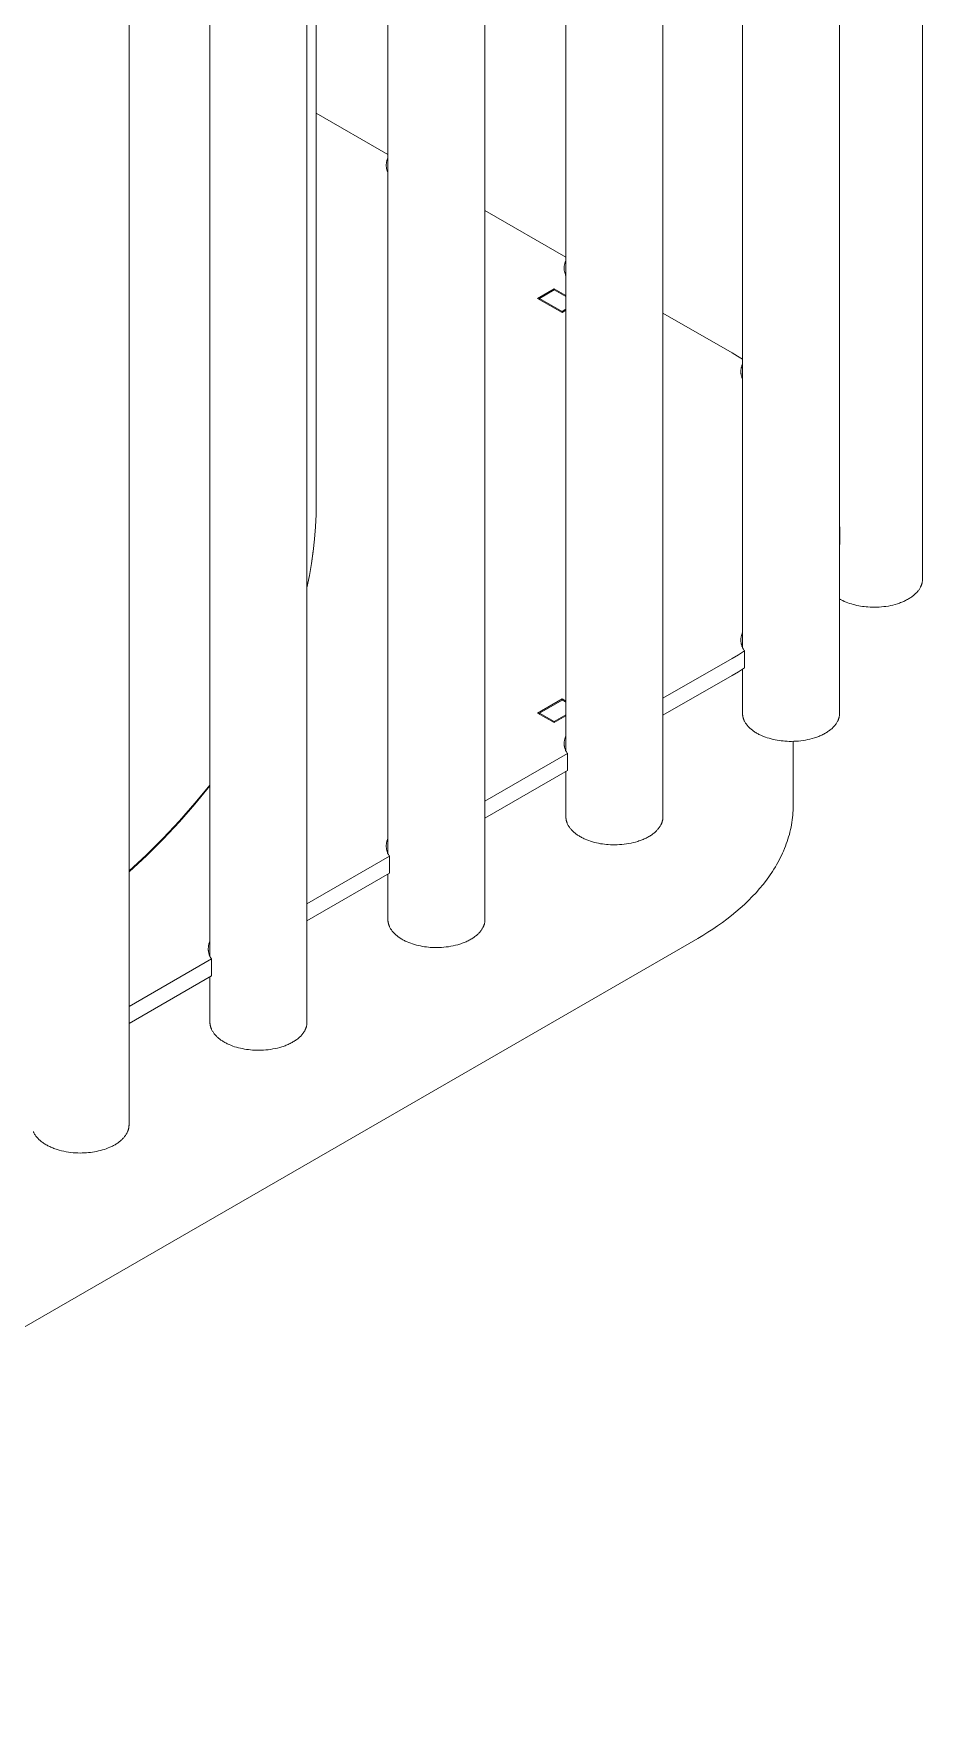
# Model space of a CAD drawing. Header units: millimetres. Extents: x 8434 to 10928, y 788 to 2545.
# Drawn here: x 10270.6 to 10378.3, y 1491.9 to 1694.9 of the extents above; entities that cross this region are included whole.
import ezdxf

# ---------------------------------------------------------------- set-up
doc = ezdxf.new("R2010")
doc.units = ezdxf.units.MM
doc.layers.add('ZANO_R', color=7, linetype='Continuous', lineweight=0)

msp = doc.modelspace()

# ---------------------------------------------------------------- linework, layer by layer
at = {"layer": 'ZANO_R'}
for p, q in [((10378.34, 2069.81), (10378.34, 1628.7)), ((10368.29, 2059.36), (10368.29, 1612.43)), ((10356.54, 1620.43), (10356.54, 2052.43)), ((10346.89, 2046.86), (10346.89, 1599.89)), ((10335.13, 1607.89), (10335.13, 2040.07)), ((10325.32, 2034.41), (10325.32, 1587.44)), ((10313.57, 1595.44), (10313.57, 2027.62)), ((10303.75, 2021.96), (10303.75, 1574.99)), ((10304.88, 2019.84), (10304.88, 1638.02)), ((10292, 1582.99), (10292, 2015.17)), ((10282.19, 2009.5), (10282.19, 1562.54)), ((10313.57, 1680.2), (10304.88, 1685.21)), ((10313.37, 1679.08), (10313.36, 1679.01)), ((10313.36, 1679.01), (10313.36, 1678.94)), ((10313.36, 1678.94), (10313.36, 1678.86)), ((10313.36, 1678.86), (10313.36, 1678.79)), ((10313.36, 1678.79), (10313.36, 1678.72)), ((10313.36, 1678.72), (10313.37, 1678.65)), ((10313.38, 1679.15), (10313.37, 1679.08)), ((10313.37, 1678.65), (10313.38, 1678.57)), ((10313.39, 1679.23), (10313.38, 1679.15)), ((10313.38, 1678.57), (10313.39, 1678.5)), ((10313.4, 1679.3), (10313.39, 1679.23)), ((10313.39, 1678.5), (10313.4, 1678.43)), ((10313.42, 1679.37), (10313.4, 1679.3)), ((10313.4, 1678.43), (10313.42, 1678.36)), ((10313.44, 1679.44), (10313.42, 1679.37)), ((10313.42, 1678.36), (10313.44, 1678.29)), ((10313.46, 1679.51), (10313.44, 1679.44)), ((10313.44, 1678.29), (10313.46, 1678.22)), ((10313.48, 1679.58), (10313.46, 1679.51)), ((10313.51, 1679.65), (10313.48, 1679.58)), ((10313.54, 1679.71), (10313.51, 1679.65)), ((10313.57, 1679.78), (10313.54, 1679.71)), ((10313.46, 1678.22), (10313.48, 1678.15)), ((10313.48, 1678.15), (10313.51, 1678.08)), ((10313.51, 1678.08), (10313.54, 1678.01)), ((10313.54, 1678.01), (10313.57, 1677.95)), ((10335.13, 1667.75), (10325.32, 1673.41)), ((10334.92, 1666.41), (10334.93, 1666.48)), ((10334.93, 1666.34), (10334.92, 1666.41)), ((10334.93, 1666.56), (10334.94, 1666.63)), ((10334.93, 1666.48), (10334.93, 1666.56)), ((10334.93, 1666.27), (10334.93, 1666.34)), ((10334.94, 1666.19), (10334.93, 1666.27)), ((10334.94, 1666.7), (10334.96, 1666.77)), ((10334.94, 1666.63), (10334.94, 1666.7)), ((10334.94, 1666.12), (10334.94, 1666.19)), ((10334.96, 1666.05), (10334.94, 1666.12)), ((10334.96, 1666.77), (10334.97, 1666.85)), ((10334.97, 1666.85), (10334.99, 1666.92)), ((10334.99, 1666.92), (10335, 1666.99)), ((10335, 1666.99), (10335.03, 1667.06)), ((10335.03, 1667.06), (10335.05, 1667.13)), ((10335.05, 1667.13), (10335.08, 1667.19)), ((10335.08, 1667.19), (10335.1, 1667.26)), ((10335.1, 1667.26), (10335.13, 1667.33)), ((10334.97, 1665.98), (10334.96, 1666.05)), ((10334.99, 1665.91), (10334.97, 1665.98)), ((10335, 1665.84), (10334.99, 1665.91)), ((10335.03, 1665.77), (10335, 1665.84)), ((10335.05, 1665.7), (10335.03, 1665.77)), ((10335.08, 1665.63), (10335.05, 1665.7)), ((10335.1, 1665.56), (10335.08, 1665.63)), ((10335.13, 1665.5), (10335.1, 1665.56)), ((10333.71, 1663.91), (10331.69, 1662.74)), ((10331.69, 1662.74), (10334.66, 1661.03)), ((10333.71, 1663.77), (10331.93, 1662.74)), ((10331.93, 1662.74), (10334.66, 1661.17)), ((10331.93, 1662.61), (10331.93, 1662.74)), ((10333.71, 1663.91), (10333.71, 1663.77)), ((10335.13, 1663.09), (10333.71, 1663.91)), ((10333.71, 1663.77), (10335.13, 1662.95)), ((10334.66, 1661.17), (10335.13, 1661.44)), ((10334.66, 1661.03), (10335.13, 1661.3)), ((10334.66, 1661.17), (10334.66, 1661.03)), ((10355.28, 1656.12), (10346.89, 1660.96)), ((10355.28, 1656.12), (10355.91, 1655.75)), ((10355.91, 1655.75), (10356.54, 1655.36)), ((10356.34, 1654.09), (10356.33, 1654.02)), ((10356.33, 1654.02), (10356.33, 1653.94)), ((10356.33, 1653.94), (10356.33, 1653.87)), ((10356.35, 1654.16), (10356.34, 1654.09)), ((10356.36, 1654.23), (10356.35, 1654.16)), ((10356.37, 1654.31), (10356.36, 1654.23)), ((10356.39, 1654.38), (10356.37, 1654.31)), ((10356.41, 1654.45), (10356.39, 1654.38)), ((10356.43, 1654.52), (10356.41, 1654.45)), ((10356.45, 1654.59), (10356.43, 1654.52)), ((10356.48, 1654.65), (10356.45, 1654.59)), ((10356.51, 1654.72), (10356.48, 1654.65)), ((10356.54, 1654.79), (10356.51, 1654.72)), ((10356.33, 1653.87), (10356.33, 1653.8)), ((10356.33, 1653.8), (10356.33, 1653.73)), ((10356.33, 1653.73), (10356.34, 1653.65)), ((10356.34, 1653.65), (10356.35, 1653.58)), ((10356.35, 1653.58), (10356.36, 1653.51)), ((10356.36, 1653.51), (10356.37, 1653.44)), ((10356.37, 1653.44), (10356.39, 1653.37)), ((10356.39, 1653.37), (10356.41, 1653.3)), ((10356.41, 1653.3), (10356.43, 1653.23)), ((10356.43, 1653.23), (10356.45, 1653.16)), ((10356.45, 1653.16), (10356.48, 1653.09)), ((10356.48, 1653.09), (10356.51, 1653.02)), ((10356.51, 1653.02), (10356.54, 1652.96)), ((10304.86, 1636.53), (10304.88, 1638.02)), ((10304.79, 1635.04), (10304.86, 1636.53)), ((10304.67, 1633.56), (10304.79, 1635.04)), ((10368.34, 1635.03), (10368.29, 1635.05)), ((10368.34, 1635.03), (10368.29, 1634.8)), ((10368.34, 1632.97), (10368.34, 1635.03)), ((10304.3, 1630.6), (10304.51, 1632.07)), ((10304.52, 1632.12), (10304.31, 1630.62)), ((10304.51, 1632.07), (10304.67, 1633.56)), ((10368.29, 1632.74), (10368.34, 1632.97)), ((10304.31, 1630.62), (10304.05, 1629.13)), ((10304.05, 1629.13), (10304.3, 1630.6)), ((10304.05, 1629.13), (10303.75, 1627.64)), ((10303.75, 1627.67), (10304.05, 1629.13)), ((10377.92, 1627.43), (10377.97, 1627.51)), ((10377.97, 1627.51), (10378.02, 1627.59)), ((10378.02, 1627.59), (10378.07, 1627.66)), ((10378.07, 1627.66), (10378.11, 1627.74)), ((10378.11, 1627.74), (10378.12, 1627.78)), ((10378.12, 1627.78), (10378.14, 1627.82)), ((10378.14, 1627.82), (10378.16, 1627.85)), ((10378.16, 1627.85), (10378.18, 1627.89)), ((10378.18, 1627.89), (10378.19, 1627.93)), ((10378.19, 1627.93), (10378.21, 1627.97)), ((10378.21, 1627.97), (10378.22, 1628.01)), ((10378.22, 1628.01), (10378.23, 1628.04)), ((10378.23, 1628.04), (10378.25, 1628.08)), ((10378.25, 1628.08), (10378.26, 1628.12)), ((10378.26, 1628.12), (10378.27, 1628.16)), ((10378.27, 1628.16), (10378.28, 1628.19)), ((10378.28, 1628.19), (10378.29, 1628.23)), ((10378.29, 1628.23), (10378.3, 1628.27)), ((10378.3, 1628.27), (10378.31, 1628.33)), ((10378.31, 1628.33), (10378.32, 1628.39)), ((10378.32, 1628.39), (10378.33, 1628.45)), ((10378.33, 1628.45), (10378.34, 1628.51)), ((10378.34, 1628.63), (10378.34, 1628.7)), ((10378.34, 1628.57), (10378.34, 1628.63)), ((10378.34, 1628.51), (10378.34, 1628.57)), ((10368.29, 1626.31), (10368.39, 1626.25)), ((10368.39, 1626.25), (10368.48, 1626.2)), ((10368.48, 1626.2), (10368.58, 1626.15)), ((10368.58, 1626.15), (10368.67, 1626.1)), ((10368.67, 1626.1), (10368.87, 1626.01)), ((10368.87, 1626.01), (10369.08, 1625.92)), ((10369.08, 1625.92), (10369.29, 1625.84)), ((10369.29, 1625.84), (10369.5, 1625.77)), ((10369.5, 1625.77), (10369.72, 1625.7)), ((10369.72, 1625.7), (10369.94, 1625.63)), ((10369.94, 1625.63), (10370.16, 1625.58)), ((10370.16, 1625.58), (10370.38, 1625.52)), ((10370.38, 1625.52), (10370.61, 1625.48)), ((10370.61, 1625.48), (10370.83, 1625.44)), ((10374.21, 1625.45), (10374.49, 1625.51)), ((10374.49, 1625.51), (10374.76, 1625.57)), ((10374.76, 1625.57), (10375.04, 1625.64)), ((10375.04, 1625.64), (10375.31, 1625.72)), ((10375.31, 1625.72), (10375.44, 1625.77)), ((10375.44, 1625.77), (10375.57, 1625.81)), ((10375.57, 1625.81), (10375.69, 1625.86)), ((10375.69, 1625.86), (10375.82, 1625.91)), ((10375.82, 1625.91), (10375.94, 1625.96)), ((10375.94, 1625.96), (10376.07, 1626.01)), ((10376.07, 1626.01), (10376.19, 1626.07)), ((10376.19, 1626.07), (10376.3, 1626.12)), ((10376.3, 1626.12), (10376.42, 1626.18)), ((10376.42, 1626.18), (10376.53, 1626.24)), ((10376.53, 1626.24), (10376.63, 1626.3)), ((10376.63, 1626.3), (10376.74, 1626.37)), ((10376.74, 1626.37), (10376.84, 1626.43)), ((10376.84, 1626.43), (10376.94, 1626.5)), ((10376.94, 1626.5), (10377.04, 1626.56)), ((10377.04, 1626.56), (10377.13, 1626.63)), ((10377.13, 1626.63), (10377.22, 1626.7)), ((10377.22, 1626.7), (10377.31, 1626.77)), ((10377.31, 1626.77), (10377.39, 1626.84)), ((10377.39, 1626.84), (10377.47, 1626.91)), ((10377.47, 1626.91), (10377.54, 1626.99)), ((10377.54, 1626.99), (10377.62, 1627.06)), ((10377.62, 1627.06), (10377.68, 1627.13)), ((10377.68, 1627.13), (10377.75, 1627.21)), ((10377.75, 1627.21), (10377.81, 1627.28)), ((10377.81, 1627.28), (10377.87, 1627.36)), ((10377.87, 1627.36), (10377.92, 1627.43)), ((10370.83, 1625.44), (10371.06, 1625.4)), ((10371.06, 1625.4), (10371.28, 1625.37)), ((10371.28, 1625.37), (10371.51, 1625.35)), ((10371.51, 1625.35), (10371.73, 1625.33)), ((10371.73, 1625.33), (10371.99, 1625.31)), ((10371.99, 1625.31), (10372.25, 1625.3)), ((10372.25, 1625.3), (10372.52, 1625.3)), ((10372.52, 1625.3), (10372.8, 1625.31)), ((10372.8, 1625.31), (10373.08, 1625.32)), ((10373.08, 1625.32), (10373.36, 1625.34)), ((10373.36, 1625.34), (10373.64, 1625.37)), ((10373.64, 1625.37), (10373.92, 1625.41)), ((10373.92, 1625.41), (10374.21, 1625.45)), ((10356.34, 1621.47), (10356.33, 1621.4)), ((10356.35, 1621.62), (10356.34, 1621.55)), ((10356.34, 1621.55), (10356.34, 1621.47)), ((10356.36, 1621.69), (10356.35, 1621.62)), ((10356.37, 1621.77), (10356.36, 1621.69)), ((10356.39, 1621.84), (10356.37, 1621.77)), ((10356.41, 1621.91), (10356.39, 1621.84)), ((10356.43, 1621.98), (10356.41, 1621.91)), ((10356.45, 1622.05), (10356.43, 1621.98)), ((10356.48, 1622.12), (10356.45, 1622.05)), ((10356.51, 1622.19), (10356.48, 1622.12)), ((10356.54, 1622.26), (10356.51, 1622.19)), ((10356.04, 1619.55), (10355.28, 1619.1)), ((10356.78, 1620.01), (10356.04, 1619.55)), ((10356.33, 1621.4), (10356.33, 1621.32)), ((10356.33, 1621.32), (10356.33, 1621.25)), ((10356.33, 1621.25), (10356.34, 1621.18)), ((10356.34, 1621.18), (10356.34, 1621.1)), ((10356.34, 1621.1), (10356.35, 1621.03)), ((10356.35, 1621.03), (10356.37, 1620.95)), ((10356.37, 1620.95), (10356.38, 1620.88)), ((10356.38, 1620.88), (10356.4, 1620.81)), ((10356.4, 1620.81), (10356.42, 1620.74)), ((10356.42, 1620.74), (10356.44, 1620.67)), ((10356.44, 1620.67), (10356.46, 1620.6)), ((10356.46, 1620.6), (10356.49, 1620.53)), ((10356.49, 1620.53), (10356.52, 1620.46)), ((10356.52, 1620.46), (10356.55, 1620.39)), ((10356.55, 1620.39), (10356.58, 1620.32)), ((10356.58, 1620.32), (10356.62, 1620.26)), ((10356.62, 1620.26), (10356.66, 1620.2)), ((10356.66, 1620.2), (10356.7, 1620.13)), ((10356.7, 1620.13), (10356.74, 1620.07)), ((10356.74, 1620.07), (10356.78, 1620.01)), ((10356.78, 1617.96), (10356.78, 1620.01)), ((10355.28, 1619.1), (10346.89, 1614.26)), ((10355.28, 1617.04), (10356.04, 1617.49)), ((10356.04, 1617.49), (10356.78, 1617.96)), ((10356.54, 1612.43), (10356.54, 1617.8)), ((10355.28, 1617.04), (10346.89, 1612.2)), ((10334.66, 1614.19), (10331.69, 1612.47)), ((10331.93, 1612.47), (10334.66, 1614.05)), ((10334.66, 1614.19), (10334.66, 1614.05)), ((10335.13, 1613.91), (10334.66, 1614.19)), ((10335.13, 1613.78), (10334.66, 1614.05)), ((10331.69, 1612.47), (10333.71, 1611.31)), ((10333.71, 1611.45), (10331.93, 1612.47)), ((10331.93, 1612.34), (10331.93, 1612.47)), ((10333.71, 1611.45), (10335.13, 1612.27)), ((10333.71, 1611.31), (10335.13, 1612.13)), ((10333.71, 1611.31), (10333.71, 1611.45)), ((10356.54, 1612.43), (10356.54, 1612.4)), ((10356.54, 1612.4), (10356.54, 1612.36)), ((10356.54, 1612.36), (10356.54, 1612.32)), ((10356.54, 1612.32), (10356.54, 1612.29)), ((10356.54, 1612.29), (10356.55, 1612.25)), ((10356.55, 1612.25), (10356.55, 1612.22)), ((10356.55, 1612.22), (10356.56, 1612.18)), ((10356.56, 1612.18), (10356.56, 1612.14)), ((10356.56, 1612.14), (10356.57, 1612.11)), ((10356.57, 1612.11), (10356.57, 1612.07)), ((10356.57, 1612.07), (10356.58, 1612.03)), ((10356.58, 1612.03), (10356.59, 1611.99)), ((10356.59, 1611.99), (10356.6, 1611.96)), ((10356.6, 1611.96), (10356.61, 1611.92)), ((10356.61, 1611.92), (10356.62, 1611.88)), ((10356.62, 1611.88), (10356.63, 1611.85)), ((10356.63, 1611.85), (10356.64, 1611.81)), ((10356.64, 1611.81), (10356.65, 1611.77)), ((10356.65, 1611.77), (10356.67, 1611.73)), ((10356.67, 1611.73), (10356.68, 1611.7)), ((10356.68, 1611.7), (10356.69, 1611.66)), ((10356.69, 1611.66), (10356.71, 1611.62)), ((10356.71, 1611.62), (10356.74, 1611.55)), ((10356.74, 1611.55), (10356.78, 1611.47)), ((10356.78, 1611.47), (10356.82, 1611.4)), ((10356.82, 1611.4), (10356.86, 1611.33)), ((10356.86, 1611.33), (10356.91, 1611.25)), ((10367.92, 1611.25), (10367.97, 1611.32)), ((10367.97, 1611.32), (10368.02, 1611.4)), ((10368.02, 1611.4), (10368.06, 1611.48)), ((10368.06, 1611.48), (10368.08, 1611.51)), ((10368.08, 1611.51), (10368.09, 1611.55)), ((10368.09, 1611.55), (10368.11, 1611.59)), ((10368.11, 1611.59), (10368.13, 1611.63)), ((10368.13, 1611.63), (10368.14, 1611.67)), ((10368.14, 1611.67), (10368.16, 1611.7)), ((10368.16, 1611.7), (10368.17, 1611.74)), ((10368.17, 1611.74), (10368.18, 1611.78)), ((10368.18, 1611.78), (10368.2, 1611.82)), ((10368.2, 1611.82), (10368.21, 1611.86)), ((10368.21, 1611.86), (10368.22, 1611.89)), ((10368.22, 1611.89), (10368.23, 1611.93)), ((10368.23, 1611.93), (10368.24, 1611.97)), ((10368.24, 1611.97), (10368.25, 1612.01)), ((10368.25, 1612.01), (10368.26, 1612.07)), ((10368.26, 1612.07), (10368.27, 1612.13)), ((10368.27, 1612.13), (10368.28, 1612.19)), ((10368.28, 1612.19), (10368.29, 1612.25)), ((10368.29, 1612.37), (10368.29, 1612.43)), ((10368.29, 1612.31), (10368.29, 1612.37)), ((10368.29, 1612.25), (10368.29, 1612.31)), ((10334.99, 1609.31), (10334.97, 1609.24)), ((10335.01, 1609.38), (10334.99, 1609.31)), ((10335.03, 1609.45), (10335.01, 1609.38)), ((10335.05, 1609.52), (10335.03, 1609.45)), ((10335.08, 1609.59), (10335.05, 1609.52)), ((10335.1, 1609.65), (10335.08, 1609.59)), ((10335.13, 1609.72), (10335.1, 1609.65)), ((10356.91, 1611.25), (10356.96, 1611.18)), ((10356.96, 1611.18), (10357.01, 1611.11)), ((10357.01, 1611.11), (10357.06, 1611.03)), ((10357.06, 1611.03), (10357.12, 1610.96)), ((10357.12, 1610.96), (10357.18, 1610.89)), ((10357.18, 1610.89), (10357.25, 1610.82)), ((10357.25, 1610.82), (10357.31, 1610.75)), ((10357.31, 1610.75), (10357.38, 1610.68)), ((10357.38, 1610.68), (10357.46, 1610.61)), ((10357.46, 1610.61), (10357.53, 1610.55)), ((10357.53, 1610.55), (10357.61, 1610.48)), ((10357.61, 1610.48), (10357.69, 1610.42)), ((10357.69, 1610.42), (10357.77, 1610.35)), ((10357.77, 1610.35), (10357.86, 1610.29)), ((10357.86, 1610.29), (10357.95, 1610.23)), ((10357.95, 1610.23), (10358.04, 1610.17)), ((10358.04, 1610.17), (10358.14, 1610.11)), ((10358.14, 1610.11), (10358.23, 1610.05)), ((10358.23, 1610.05), (10358.33, 1609.99)), ((10358.33, 1609.99), (10358.43, 1609.94)), ((10358.43, 1609.94), (10358.53, 1609.89)), ((10358.53, 1609.89), (10358.64, 1609.83)), ((10358.64, 1609.83), (10358.74, 1609.78)), ((10358.74, 1609.78), (10358.85, 1609.74)), ((10358.85, 1609.74), (10359.07, 1609.64)), ((10359.07, 1609.64), (10359.3, 1609.56)), ((10359.3, 1609.56), (10359.53, 1609.48)), ((10359.53, 1609.48), (10359.76, 1609.41)), ((10359.76, 1609.41), (10360, 1609.34)), ((10360, 1609.34), (10360.24, 1609.28)), ((10360.24, 1609.28), (10360.48, 1609.23)), ((10364.16, 1609.19), (10364.44, 1609.25)), ((10364.44, 1609.25), (10364.71, 1609.31)), ((10364.71, 1609.31), (10364.99, 1609.38)), ((10364.99, 1609.38), (10365.26, 1609.46)), ((10365.26, 1609.46), (10365.39, 1609.5)), ((10365.39, 1609.5), (10365.52, 1609.55)), ((10365.52, 1609.55), (10365.65, 1609.6)), ((10365.65, 1609.6), (10365.77, 1609.65)), ((10365.77, 1609.65), (10365.89, 1609.7)), ((10365.89, 1609.7), (10366.02, 1609.75)), ((10366.02, 1609.75), (10366.14, 1609.81)), ((10366.14, 1609.81), (10366.25, 1609.86)), ((10366.25, 1609.86), (10366.37, 1609.92)), ((10366.37, 1609.92), (10366.48, 1609.98)), ((10366.48, 1609.98), (10366.59, 1610.04)), ((10366.59, 1610.04), (10366.69, 1610.1)), ((10366.69, 1610.1), (10366.79, 1610.17)), ((10366.79, 1610.17), (10366.89, 1610.23)), ((10366.89, 1610.23), (10366.99, 1610.3)), ((10366.99, 1610.3), (10367.08, 1610.37)), ((10367.08, 1610.37), (10367.17, 1610.44)), ((10367.17, 1610.44), (10367.26, 1610.51)), ((10367.26, 1610.51), (10367.34, 1610.58)), ((10367.34, 1610.58), (10367.42, 1610.65)), ((10367.42, 1610.65), (10367.49, 1610.72)), ((10367.49, 1610.72), (10367.57, 1610.8)), ((10367.57, 1610.8), (10367.63, 1610.87)), ((10367.63, 1610.87), (10367.7, 1610.95)), ((10367.7, 1610.95), (10367.76, 1611.02)), ((10367.76, 1611.02), (10367.82, 1611.1)), ((10367.82, 1611.1), (10367.87, 1611.17)), ((10367.87, 1611.17), (10367.92, 1611.25)), ((10325.32, 1601.8), (10335.31, 1607.57)), ((10334.94, 1609.02), (10334.93, 1608.95)), ((10334.93, 1608.95), (10334.93, 1608.88)), ((10334.93, 1608.88), (10334.93, 1608.8)), ((10334.93, 1608.8), (10334.93, 1608.73)), ((10334.93, 1608.73), (10334.93, 1608.66)), ((10334.93, 1608.66), (10334.94, 1608.59)), ((10334.95, 1609.1), (10334.94, 1609.02)), ((10334.94, 1608.59), (10334.94, 1608.51)), ((10334.94, 1608.51), (10334.96, 1608.44)), ((10334.96, 1609.17), (10334.95, 1609.1)), ((10334.97, 1609.24), (10334.96, 1609.17)), ((10334.96, 1608.44), (10334.97, 1608.37)), ((10334.97, 1608.37), (10334.98, 1608.3)), ((10334.98, 1608.3), (10335, 1608.23)), ((10335, 1608.23), (10335.02, 1608.16)), ((10335.02, 1608.16), (10335.05, 1608.09)), ((10335.05, 1608.09), (10335.07, 1608.02)), ((10335.07, 1608.02), (10335.1, 1607.95)), ((10335.1, 1607.95), (10335.13, 1607.89)), ((10335.13, 1607.89), (10335.16, 1607.82)), ((10335.16, 1607.82), (10335.2, 1607.76)), ((10335.2, 1607.76), (10335.23, 1607.69)), ((10335.23, 1607.69), (10335.27, 1607.63)), ((10335.27, 1607.63), (10335.31, 1607.57)), ((10335.31, 1607.57), (10335.31, 1605.52)), ((10360.48, 1609.23), (10360.72, 1609.18)), ((10360.72, 1609.18), (10360.96, 1609.15)), ((10360.96, 1609.15), (10361.2, 1609.11)), ((10361.2, 1609.11), (10361.44, 1609.09)), ((10361.44, 1609.09), (10361.68, 1609.07)), ((10361.68, 1609.07), (10361.94, 1609.05)), ((10361.94, 1609.05), (10362.2, 1609.04)), ((10362.2, 1609.04), (10362.47, 1609.04)), ((10362.47, 1609.04), (10362.75, 1609.05)), ((10362.68, 1601.27), (10362.68, 1609.04)), ((10362.75, 1609.05), (10363.03, 1609.06)), ((10363.03, 1609.06), (10363.31, 1609.08)), ((10363.31, 1609.08), (10363.59, 1609.11)), ((10363.59, 1609.11), (10363.87, 1609.15)), ((10363.87, 1609.15), (10364.16, 1609.19)), ((10335.31, 1605.52), (10325.32, 1599.75)), ((10335.13, 1599.89), (10335.13, 1605.41)), ((10290.18, 1601.54), (10292, 1603.75)), ((10292, 1603.65), (10290.18, 1601.43)), ((10288.29, 1599.4), (10290.18, 1601.54)), ((10290.18, 1601.43), (10288.29, 1599.28)), ((10362.68, 1601.27), (10362.68, 1600.98)), ((10286.32, 1597.32), (10288.29, 1599.4)), ((10288.29, 1599.28), (10286.32, 1597.19)), ((10335.13, 1599.89), (10335.13, 1599.86)), ((10335.13, 1599.86), (10335.14, 1599.82)), ((10335.14, 1599.82), (10335.14, 1599.79)), ((10335.14, 1599.79), (10335.14, 1599.75)), ((10335.14, 1599.75), (10335.14, 1599.71)), ((10335.14, 1599.71), (10335.15, 1599.68)), ((10335.15, 1599.68), (10335.15, 1599.64)), ((10335.15, 1599.64), (10335.16, 1599.6)), ((10335.16, 1599.6), (10335.16, 1599.57)), ((10335.16, 1599.57), (10335.17, 1599.53)), ((10335.17, 1599.53), (10335.18, 1599.49)), ((10335.18, 1599.49), (10335.18, 1599.45)), ((10335.18, 1599.45), (10335.19, 1599.42)), ((10335.19, 1599.42), (10335.2, 1599.38)), ((10335.2, 1599.38), (10335.21, 1599.34)), ((10335.21, 1599.34), (10335.22, 1599.31)), ((10335.22, 1599.31), (10335.23, 1599.27)), ((10335.23, 1599.27), (10335.25, 1599.23)), ((10335.25, 1599.23), (10335.26, 1599.19)), ((10335.26, 1599.19), (10335.27, 1599.16)), ((10335.27, 1599.16), (10335.29, 1599.12)), ((10335.29, 1599.12), (10335.3, 1599.08)), ((10346.72, 1599.09), (10346.74, 1599.13)), ((10346.74, 1599.13), (10346.75, 1599.17)), ((10346.75, 1599.17), (10346.77, 1599.2)), ((10346.77, 1599.2), (10346.78, 1599.24)), ((10346.78, 1599.24), (10346.79, 1599.28)), ((10346.79, 1599.28), (10346.8, 1599.32)), ((10346.8, 1599.32), (10346.81, 1599.35)), ((10346.81, 1599.35), (10346.82, 1599.39)), ((10346.82, 1599.39), (10346.83, 1599.43)), ((10346.83, 1599.43), (10346.84, 1599.47)), ((10346.84, 1599.47), (10346.86, 1599.53)), ((10346.86, 1599.53), (10346.87, 1599.59)), ((10346.87, 1599.65), (10346.88, 1599.71)), ((10346.87, 1599.59), (10346.87, 1599.65)), ((10346.88, 1599.71), (10346.89, 1599.77)), ((10346.89, 1599.83), (10346.89, 1599.89)), ((10346.89, 1599.77), (10346.89, 1599.83)), ((10362.52, 1599.21), (10362.47, 1598.92)), ((10362.56, 1599.51), (10362.52, 1599.21)), ((10362.6, 1599.8), (10362.56, 1599.51)), ((10362.63, 1600.09), (10362.6, 1599.8)), ((10362.65, 1600.39), (10362.63, 1600.09)), ((10362.67, 1600.68), (10362.65, 1600.39)), ((10362.68, 1600.98), (10362.67, 1600.68)), ((10284.29, 1595.3), (10286.32, 1597.32)), ((10286.32, 1597.19), (10284.29, 1595.17)), ((10313.48, 1597.07), (10313.46, 1597)), ((10313.51, 1597.14), (10313.48, 1597.07)), ((10313.54, 1597.2), (10313.51, 1597.14)), ((10313.57, 1597.27), (10313.54, 1597.2)), ((10335.3, 1599.08), (10335.34, 1599.01)), ((10335.34, 1599.01), (10335.37, 1598.93)), ((10335.37, 1598.93), (10335.41, 1598.86)), ((10335.41, 1598.86), (10335.46, 1598.79)), ((10335.46, 1598.79), (10335.5, 1598.71)), ((10335.5, 1598.71), (10335.55, 1598.64)), ((10335.55, 1598.64), (10335.6, 1598.57)), ((10335.6, 1598.57), (10335.66, 1598.49)), ((10335.66, 1598.49), (10335.72, 1598.42)), ((10335.72, 1598.42), (10335.78, 1598.35)), ((10335.78, 1598.35), (10335.84, 1598.28)), ((10335.84, 1598.28), (10335.91, 1598.21)), ((10335.91, 1598.21), (10335.98, 1598.14)), ((10335.98, 1598.14), (10336.05, 1598.07)), ((10336.05, 1598.07), (10336.13, 1598.01)), ((10336.13, 1598.01), (10336.2, 1597.94)), ((10336.2, 1597.94), (10336.29, 1597.88)), ((10336.29, 1597.88), (10336.37, 1597.81)), ((10336.37, 1597.81), (10336.46, 1597.75)), ((10336.46, 1597.75), (10336.55, 1597.69)), ((10336.55, 1597.69), (10336.64, 1597.63)), ((10336.64, 1597.63), (10336.73, 1597.57)), ((10336.73, 1597.57), (10336.83, 1597.51)), ((10336.83, 1597.51), (10336.93, 1597.45)), ((10336.93, 1597.45), (10337.03, 1597.4)), ((10337.03, 1597.4), (10337.13, 1597.35)), ((10337.13, 1597.35), (10337.23, 1597.29)), ((10337.23, 1597.29), (10337.34, 1597.24)), ((10337.34, 1597.24), (10337.45, 1597.2)), ((10337.45, 1597.2), (10337.67, 1597.1)), ((10337.67, 1597.1), (10337.89, 1597.02)), ((10344.24, 1597.06), (10344.37, 1597.11)), ((10344.37, 1597.11), (10344.49, 1597.16)), ((10344.49, 1597.16), (10344.61, 1597.21)), ((10344.61, 1597.21), (10344.73, 1597.27)), ((10344.73, 1597.27), (10344.85, 1597.32)), ((10344.85, 1597.32), (10344.96, 1597.38)), ((10344.96, 1597.38), (10345.07, 1597.44)), ((10345.07, 1597.44), (10345.18, 1597.5)), ((10345.18, 1597.5), (10345.29, 1597.56)), ((10345.29, 1597.56), (10345.39, 1597.63)), ((10345.39, 1597.63), (10345.49, 1597.69)), ((10345.49, 1597.69), (10345.58, 1597.76)), ((10345.58, 1597.76), (10345.68, 1597.83)), ((10345.68, 1597.83), (10345.77, 1597.9)), ((10345.77, 1597.9), (10345.85, 1597.97)), ((10345.85, 1597.97), (10345.93, 1598.04)), ((10345.93, 1598.04), (10346.01, 1598.11)), ((10346.01, 1598.11), (10346.09, 1598.18)), ((10346.09, 1598.18), (10346.16, 1598.26)), ((10346.16, 1598.26), (10346.23, 1598.33)), ((10346.23, 1598.33), (10346.29, 1598.41)), ((10346.29, 1598.41), (10346.36, 1598.48)), ((10346.36, 1598.48), (10346.41, 1598.56)), ((10346.41, 1598.56), (10346.47, 1598.63)), ((10346.47, 1598.63), (10346.52, 1598.71)), ((10346.52, 1598.71), (10346.57, 1598.78)), ((10346.57, 1598.78), (10346.61, 1598.86)), ((10346.61, 1598.86), (10346.65, 1598.94)), ((10346.65, 1598.94), (10346.67, 1598.97)), ((10346.67, 1598.97), (10346.69, 1599.01)), ((10346.69, 1599.01), (10346.71, 1599.05)), ((10346.71, 1599.05), (10346.72, 1599.09)), ((10362.04, 1597.18), (10361.94, 1596.89)), ((10362.12, 1597.47), (10362.04, 1597.18)), ((10362.21, 1597.75), (10362.12, 1597.47)), ((10362.28, 1598.04), (10362.21, 1597.75)), ((10362.35, 1598.34), (10362.28, 1598.04)), ((10362.41, 1598.63), (10362.35, 1598.34)), ((10362.47, 1598.92), (10362.41, 1598.63)), ((10282.19, 1593.36), (10284.29, 1595.3)), ((10284.29, 1595.17), (10282.19, 1593.23)), ((10303.75, 1589.35), (10313.74, 1595.12)), ((10313.37, 1596.57), (10313.36, 1596.5)), ((10313.36, 1596.5), (10313.36, 1596.43)), ((10313.36, 1596.43), (10313.36, 1596.35)), ((10313.36, 1596.35), (10313.36, 1596.28)), ((10313.36, 1596.28), (10313.36, 1596.21)), ((10313.36, 1596.21), (10313.37, 1596.13)), ((10313.38, 1596.64), (10313.37, 1596.57)), ((10313.37, 1596.13), (10313.38, 1596.06)), ((10313.39, 1596.72), (10313.38, 1596.64)), ((10313.38, 1596.06), (10313.39, 1595.99)), ((10313.4, 1596.79), (10313.39, 1596.72)), ((10313.39, 1595.99), (10313.4, 1595.92)), ((10313.42, 1596.86), (10313.4, 1596.79)), ((10313.4, 1595.92), (10313.42, 1595.85)), ((10313.44, 1596.93), (10313.42, 1596.86)), ((10313.42, 1595.85), (10313.44, 1595.78)), ((10313.46, 1597), (10313.44, 1596.93)), ((10313.44, 1595.78), (10313.46, 1595.71)), ((10313.46, 1595.71), (10313.48, 1595.64)), ((10313.48, 1595.64), (10313.5, 1595.57)), ((10313.5, 1595.57), (10313.53, 1595.5)), ((10313.53, 1595.5), (10313.56, 1595.43)), ((10313.56, 1595.43), (10313.59, 1595.37)), ((10313.59, 1595.37), (10313.63, 1595.31)), ((10313.63, 1595.31), (10313.66, 1595.24)), ((10313.66, 1595.24), (10313.7, 1595.18)), ((10313.7, 1595.18), (10313.74, 1595.12)), ((10313.74, 1595.12), (10313.74, 1593.06)), ((10337.89, 1597.02), (10338.12, 1596.94)), ((10338.12, 1596.94), (10338.36, 1596.87)), ((10338.36, 1596.87), (10338.59, 1596.8)), ((10338.59, 1596.8), (10338.83, 1596.74)), ((10338.83, 1596.74), (10339.07, 1596.69)), ((10339.07, 1596.69), (10339.31, 1596.64)), ((10339.31, 1596.64), (10339.56, 1596.61)), ((10339.56, 1596.61), (10339.8, 1596.57)), ((10339.8, 1596.57), (10340.03, 1596.55)), ((10340.03, 1596.55), (10340.27, 1596.53)), ((10340.27, 1596.53), (10340.53, 1596.51)), ((10340.53, 1596.51), (10340.8, 1596.5)), ((10340.8, 1596.5), (10341.07, 1596.5)), ((10341.07, 1596.5), (10341.34, 1596.51)), ((10341.34, 1596.51), (10341.62, 1596.52)), ((10341.62, 1596.52), (10341.9, 1596.54)), ((10341.9, 1596.54), (10342.19, 1596.57)), ((10342.19, 1596.57), (10342.47, 1596.61)), ((10342.47, 1596.61), (10342.75, 1596.65)), ((10342.75, 1596.65), (10343.03, 1596.71)), ((10343.03, 1596.71), (10343.31, 1596.77)), ((10343.31, 1596.77), (10343.58, 1596.84)), ((10343.58, 1596.84), (10343.85, 1596.92)), ((10343.85, 1596.92), (10343.98, 1596.97)), ((10343.98, 1596.97), (10344.11, 1597.01)), ((10344.11, 1597.01), (10344.24, 1597.06)), ((10361.25, 1595.19), (10361.11, 1594.91)), ((10361.38, 1595.47), (10361.25, 1595.19)), ((10361.5, 1595.75), (10361.38, 1595.47)), ((10361.62, 1596.04), (10361.5, 1595.75)), ((10361.73, 1596.32), (10361.62, 1596.04)), ((10361.84, 1596.6), (10361.73, 1596.32)), ((10361.94, 1596.89), (10361.84, 1596.6)), ((10313.74, 1593.06), (10303.75, 1587.3)), ((10360.17, 1593.28), (10359.81, 1592.75)), ((10360.34, 1593.55), (10360.17, 1593.28)), ((10360.51, 1593.82), (10360.34, 1593.55)), ((10360.66, 1594.09), (10360.51, 1593.82)), ((10360.82, 1594.36), (10360.66, 1594.09)), ((10360.97, 1594.64), (10360.82, 1594.36)), ((10361.11, 1594.91), (10360.97, 1594.64)), ((10313.57, 1587.44), (10313.57, 1592.96)), ((10358.61, 1591.2), (10358.18, 1590.7)), ((10359.03, 1591.71), (10358.61, 1591.2)), ((10359.43, 1592.22), (10359.03, 1591.71)), ((10359.81, 1592.75), (10359.43, 1592.22)), ((10356.76, 1589.27), (10356.25, 1588.81)), ((10357.25, 1589.74), (10356.76, 1589.27)), ((10357.72, 1590.22), (10357.25, 1589.74)), ((10358.18, 1590.7), (10357.72, 1590.22)), ((10313.57, 1587.44), (10313.57, 1587.41)), ((10313.57, 1587.41), (10313.57, 1587.37)), ((10313.57, 1587.37), (10313.57, 1587.33)), ((10313.57, 1587.33), (10313.57, 1587.3)), ((10313.57, 1587.3), (10313.57, 1587.26)), ((10313.57, 1587.26), (10313.58, 1587.22)), ((10313.58, 1587.22), (10313.58, 1587.19)), ((10313.58, 1587.19), (10313.59, 1587.15)), ((10313.59, 1587.15), (10313.59, 1587.11)), ((10313.59, 1587.11), (10313.6, 1587.08)), ((10313.6, 1587.08), (10313.61, 1587.04)), ((10313.61, 1587.04), (10313.62, 1587)), ((10313.62, 1587), (10313.62, 1586.97)), ((10313.62, 1586.97), (10313.63, 1586.93)), ((10313.63, 1586.93), (10313.64, 1586.89)), ((10325.25, 1586.9), (10325.26, 1586.94)), ((10325.26, 1586.94), (10325.27, 1586.98)), ((10325.27, 1586.98), (10325.28, 1587.01)), ((10325.28, 1587.01), (10325.29, 1587.07)), ((10325.29, 1587.07), (10325.3, 1587.13)), ((10325.3, 1587.13), (10325.31, 1587.2)), ((10325.31, 1587.26), (10325.32, 1587.32)), ((10325.31, 1587.2), (10325.31, 1587.26)), ((10325.32, 1587.38), (10325.32, 1587.44)), ((10325.32, 1587.32), (10325.32, 1587.38)), ((10354.09, 1587.08), (10353.51, 1586.67)), ((10354.65, 1587.5), (10354.09, 1587.08)), ((10355.2, 1587.92), (10354.65, 1587.5)), ((10355.73, 1588.36), (10355.2, 1587.92)), ((10356.25, 1588.81), (10355.73, 1588.36)), ((10189.62, 1491.92), (10351.12, 1585.16)), ((10313.64, 1586.89), (10313.66, 1586.85)), ((10313.66, 1586.85), (10313.67, 1586.82)), ((10313.67, 1586.82), (10313.68, 1586.78)), ((10313.68, 1586.78), (10313.69, 1586.74)), ((10313.69, 1586.74), (10313.71, 1586.71)), ((10313.71, 1586.71), (10313.72, 1586.67)), ((10313.72, 1586.67), (10313.74, 1586.63)), ((10313.74, 1586.63), (10313.77, 1586.56)), ((10313.77, 1586.56), (10313.81, 1586.48)), ((10313.81, 1586.48), (10313.85, 1586.41)), ((10313.85, 1586.41), (10313.89, 1586.33)), ((10313.89, 1586.33), (10313.93, 1586.26)), ((10313.93, 1586.26), (10313.98, 1586.19)), ((10313.98, 1586.19), (10314.03, 1586.11)), ((10314.03, 1586.11), (10314.09, 1586.04)), ((10314.09, 1586.04), (10314.15, 1585.97)), ((10314.15, 1585.97), (10314.21, 1585.9)), ((10314.21, 1585.9), (10314.27, 1585.83)), ((10314.27, 1585.83), (10314.34, 1585.76)), ((10314.34, 1585.76), (10314.41, 1585.69)), ((10314.41, 1585.69), (10314.48, 1585.62)), ((10314.48, 1585.62), (10314.56, 1585.55)), ((10314.56, 1585.55), (10314.64, 1585.49)), ((10314.64, 1585.49), (10314.72, 1585.42)), ((10314.72, 1585.42), (10314.8, 1585.36)), ((10314.8, 1585.36), (10314.89, 1585.3)), ((10314.89, 1585.3), (10314.98, 1585.24)), ((10314.98, 1585.24), (10315.07, 1585.18)), ((10315.07, 1585.18), (10315.16, 1585.12)), ((10315.16, 1585.12), (10315.26, 1585.06)), ((10315.26, 1585.06), (10315.36, 1585)), ((10315.36, 1585), (10315.46, 1584.95)), ((10315.46, 1584.95), (10315.56, 1584.89)), ((10315.56, 1584.89), (10315.66, 1584.84)), ((10323.28, 1584.87), (10323.39, 1584.93)), ((10323.39, 1584.93), (10323.5, 1584.99)), ((10323.5, 1584.99), (10323.61, 1585.05)), ((10323.61, 1585.05), (10323.72, 1585.11)), ((10323.72, 1585.11), (10323.82, 1585.18)), ((10323.82, 1585.18), (10323.92, 1585.24)), ((10323.92, 1585.24), (10324.02, 1585.31)), ((10324.02, 1585.31), (10324.11, 1585.38)), ((10324.11, 1585.38), (10324.2, 1585.45)), ((10324.2, 1585.45), (10324.28, 1585.52)), ((10324.28, 1585.52), (10324.37, 1585.59)), ((10324.37, 1585.59), (10324.45, 1585.66)), ((10324.45, 1585.66), (10324.52, 1585.73)), ((10324.52, 1585.73), (10324.59, 1585.8)), ((10324.59, 1585.8), (10324.66, 1585.88)), ((10324.66, 1585.88), (10324.73, 1585.95)), ((10324.73, 1585.95), (10324.79, 1586.03)), ((10324.79, 1586.03), (10324.85, 1586.1)), ((10324.85, 1586.1), (10324.9, 1586.18)), ((10324.9, 1586.18), (10324.95, 1586.26)), ((10324.95, 1586.26), (10325, 1586.33)), ((10325, 1586.33), (10325.04, 1586.41)), ((10325.04, 1586.41), (10325.08, 1586.48)), ((10325.08, 1586.48), (10325.1, 1586.52)), ((10325.1, 1586.52), (10325.12, 1586.56)), ((10325.12, 1586.56), (10325.14, 1586.6)), ((10325.14, 1586.6), (10325.15, 1586.64)), ((10325.15, 1586.64), (10325.17, 1586.68)), ((10325.17, 1586.68), (10325.19, 1586.71)), ((10325.19, 1586.71), (10325.2, 1586.75)), ((10325.2, 1586.75), (10325.21, 1586.79)), ((10325.21, 1586.79), (10325.22, 1586.83)), ((10325.22, 1586.83), (10325.24, 1586.86)), ((10325.24, 1586.86), (10325.25, 1586.9)), ((10351.73, 1585.52), (10351.12, 1585.16)), ((10352.34, 1585.9), (10351.73, 1585.52)), ((10352.93, 1586.28), (10352.34, 1585.9)), ((10353.51, 1586.67), (10352.93, 1586.28)), ((10291.8, 1584.05), (10291.79, 1583.97)), ((10291.79, 1583.97), (10291.79, 1583.9)), ((10291.79, 1583.9), (10291.79, 1583.83)), ((10291.79, 1583.83), (10291.79, 1583.75)), ((10291.79, 1583.75), (10291.8, 1583.68)), ((10291.81, 1584.19), (10291.8, 1584.12)), ((10291.8, 1584.12), (10291.8, 1584.05)), ((10291.8, 1583.68), (10291.81, 1583.61)), ((10291.82, 1584.26), (10291.81, 1584.19)), ((10291.81, 1583.61), (10291.82, 1583.54)), ((10291.84, 1584.33), (10291.82, 1584.26)), ((10291.82, 1583.54), (10291.83, 1583.47)), ((10291.83, 1583.47), (10291.85, 1583.39)), ((10291.85, 1584.41), (10291.84, 1584.33)), ((10291.87, 1584.48), (10291.85, 1584.41)), ((10291.85, 1583.39), (10291.87, 1583.32)), ((10291.89, 1584.55), (10291.87, 1584.48)), ((10291.87, 1583.32), (10291.89, 1583.25)), ((10291.92, 1584.62), (10291.89, 1584.55)), ((10291.89, 1583.25), (10291.91, 1583.18)), ((10291.91, 1583.18), (10291.94, 1583.12)), ((10291.94, 1584.68), (10291.92, 1584.62)), ((10291.97, 1584.75), (10291.94, 1584.68)), ((10291.94, 1583.12), (10291.96, 1583.05)), ((10291.96, 1583.05), (10291.99, 1582.98)), ((10292, 1584.82), (10291.97, 1584.75)), ((10291.99, 1582.98), (10292.03, 1582.92)), ((10292.03, 1582.92), (10292.06, 1582.85)), ((10315.66, 1584.84), (10315.77, 1584.79)), ((10315.77, 1584.79), (10315.88, 1584.74)), ((10315.88, 1584.74), (10316.1, 1584.65)), ((10316.1, 1584.65), (10316.32, 1584.57)), ((10316.32, 1584.57), (10316.55, 1584.49)), ((10316.55, 1584.49), (10316.79, 1584.41)), ((10316.79, 1584.41), (10317.03, 1584.35)), ((10317.03, 1584.35), (10317.27, 1584.29)), ((10317.27, 1584.29), (10317.51, 1584.24)), ((10317.51, 1584.24), (10317.75, 1584.19)), ((10317.75, 1584.19), (10317.99, 1584.15)), ((10317.99, 1584.15), (10318.23, 1584.12)), ((10318.23, 1584.12), (10318.47, 1584.09)), ((10318.47, 1584.09), (10318.7, 1584.07)), ((10318.7, 1584.07), (10318.96, 1584.06)), ((10318.96, 1584.06), (10319.23, 1584.05)), ((10319.23, 1584.05), (10319.5, 1584.05)), ((10319.5, 1584.05), (10319.78, 1584.05)), ((10319.78, 1584.05), (10320.06, 1584.07)), ((10320.06, 1584.07), (10320.34, 1584.09)), ((10320.34, 1584.09), (10320.62, 1584.12)), ((10320.62, 1584.12), (10320.9, 1584.15)), ((10320.9, 1584.15), (10321.18, 1584.2)), ((10321.18, 1584.2), (10321.46, 1584.25)), ((10321.46, 1584.25), (10321.74, 1584.32)), ((10321.74, 1584.32), (10322.02, 1584.39)), ((10322.02, 1584.39), (10322.28, 1584.47)), ((10322.28, 1584.47), (10322.41, 1584.51)), ((10322.41, 1584.51), (10322.54, 1584.56)), ((10322.54, 1584.56), (10322.67, 1584.61)), ((10322.67, 1584.61), (10322.8, 1584.65)), ((10322.8, 1584.65), (10322.92, 1584.71)), ((10322.92, 1584.71), (10323.04, 1584.76)), ((10323.04, 1584.76), (10323.16, 1584.81)), ((10323.16, 1584.81), (10323.28, 1584.87)), ((10282.19, 1576.9), (10292.18, 1582.67)), ((10292.06, 1582.85), (10292.1, 1582.79)), ((10292.1, 1582.79), (10292.14, 1582.73)), ((10292.14, 1582.73), (10292.18, 1582.67)), ((10292.18, 1582.67), (10292.18, 1580.61)), ((10292.18, 1580.61), (10282.19, 1574.84)), ((10292, 1574.99), (10292, 1580.51)), ((10292, 1574.99), (10292, 1574.95)), ((10292, 1574.95), (10292, 1574.92)), ((10292, 1574.92), (10292, 1574.88)), ((10292, 1574.88), (10292, 1574.84)), ((10292, 1574.84), (10292.01, 1574.81)), ((10292.01, 1574.81), (10292.01, 1574.77)), ((10292.01, 1574.77), (10292.02, 1574.74)), ((10303.73, 1574.68), (10303.74, 1574.74)), ((10303.74, 1574.74), (10303.75, 1574.8)), ((10303.75, 1574.93), (10303.75, 1574.99)), ((10303.75, 1574.87), (10303.75, 1574.93)), ((10303.75, 1574.8), (10303.75, 1574.87)), ((10292.02, 1574.74), (10292.02, 1574.7)), ((10292.02, 1574.7), (10292.03, 1574.66)), ((10292.03, 1574.66), (10292.03, 1574.62)), ((10292.03, 1574.62), (10292.04, 1574.59)), ((10292.04, 1574.59), (10292.05, 1574.55)), ((10292.05, 1574.55), (10292.06, 1574.51)), ((10292.06, 1574.51), (10292.07, 1574.48)), ((10292.07, 1574.48), (10292.08, 1574.44)), ((10292.08, 1574.44), (10292.09, 1574.4)), ((10292.09, 1574.4), (10292.1, 1574.36)), ((10292.1, 1574.36), (10292.11, 1574.33)), ((10292.11, 1574.33), (10292.13, 1574.29)), ((10292.13, 1574.29), (10292.14, 1574.25)), ((10292.14, 1574.25), (10292.15, 1574.22)), ((10292.15, 1574.22), (10292.17, 1574.18)), ((10292.17, 1574.18), (10292.2, 1574.1)), ((10292.2, 1574.1), (10292.24, 1574.03)), ((10292.24, 1574.03), (10292.28, 1573.96)), ((10292.28, 1573.96), (10292.32, 1573.88)), ((10292.32, 1573.88), (10292.37, 1573.81)), ((10292.37, 1573.81), (10292.42, 1573.73)), ((10292.42, 1573.73), (10292.47, 1573.66)), ((10292.47, 1573.66), (10292.52, 1573.59)), ((10292.52, 1573.59), (10292.58, 1573.52)), ((10292.58, 1573.52), (10292.64, 1573.45)), ((10292.64, 1573.45), (10292.71, 1573.38)), ((10292.71, 1573.38), (10292.77, 1573.31)), ((10292.77, 1573.31), (10292.84, 1573.24)), ((10292.84, 1573.24), (10292.92, 1573.17)), ((10292.92, 1573.17), (10292.99, 1573.1)), ((10292.99, 1573.1), (10293.07, 1573.04)), ((10293.07, 1573.04), (10293.15, 1572.97)), ((10293.15, 1572.97), (10293.23, 1572.91)), ((10293.23, 1572.91), (10293.32, 1572.84)), ((10293.32, 1572.84), (10293.41, 1572.78)), ((10293.41, 1572.78), (10293.5, 1572.72)), ((10293.5, 1572.72), (10293.6, 1572.66)), ((10302.15, 1572.66), (10302.25, 1572.72)), ((10302.25, 1572.72), (10302.35, 1572.79)), ((10302.35, 1572.79), (10302.45, 1572.86)), ((10302.45, 1572.86), (10302.54, 1572.92)), ((10302.54, 1572.92), (10302.63, 1572.99)), ((10302.63, 1572.99), (10302.72, 1573.06)), ((10302.72, 1573.06), (10302.8, 1573.13)), ((10302.8, 1573.13), (10302.88, 1573.21)), ((10302.88, 1573.21), (10302.95, 1573.28)), ((10302.95, 1573.28), (10303.03, 1573.35)), ((10303.03, 1573.35), (10303.09, 1573.43)), ((10303.09, 1573.43), (10303.16, 1573.5)), ((10303.16, 1573.5), (10303.22, 1573.58)), ((10303.22, 1573.58), (10303.28, 1573.65)), ((10303.28, 1573.65), (10303.33, 1573.73)), ((10303.33, 1573.73), (10303.38, 1573.8)), ((10303.38, 1573.8), (10303.43, 1573.88)), ((10303.43, 1573.88), (10303.48, 1573.96)), ((10303.48, 1573.96), (10303.52, 1574.03)), ((10303.52, 1574.03), (10303.54, 1574.07)), ((10303.54, 1574.07), (10303.55, 1574.11)), ((10303.55, 1574.11), (10303.57, 1574.15)), ((10303.57, 1574.15), (10303.59, 1574.19)), ((10303.59, 1574.19), (10303.6, 1574.22)), ((10303.6, 1574.22), (10303.62, 1574.26)), ((10303.62, 1574.26), (10303.63, 1574.3)), ((10303.63, 1574.3), (10303.64, 1574.34)), ((10303.64, 1574.34), (10303.66, 1574.37)), ((10303.66, 1574.37), (10303.67, 1574.41)), ((10303.67, 1574.41), (10303.68, 1574.45)), ((10303.68, 1574.45), (10303.69, 1574.49)), ((10303.69, 1574.49), (10303.7, 1574.52)), ((10303.7, 1574.52), (10303.71, 1574.56)), ((10303.71, 1574.56), (10303.72, 1574.62)), ((10303.72, 1574.62), (10303.73, 1574.68)), ((10293.6, 1572.66), (10293.69, 1572.61)), ((10293.69, 1572.61), (10293.79, 1572.55)), ((10293.79, 1572.55), (10293.89, 1572.5)), ((10293.89, 1572.5), (10293.99, 1572.44)), ((10293.99, 1572.44), (10294.1, 1572.39)), ((10294.1, 1572.39), (10294.2, 1572.34)), ((10294.2, 1572.34), (10294.31, 1572.29)), ((10294.31, 1572.29), (10294.53, 1572.2)), ((10294.53, 1572.2), (10294.76, 1572.11)), ((10294.76, 1572.11), (10294.99, 1572.03)), ((10294.99, 1572.03), (10295.22, 1571.96)), ((10295.22, 1571.96), (10295.46, 1571.9)), ((10295.46, 1571.9), (10295.7, 1571.84)), ((10295.7, 1571.84), (10295.94, 1571.79)), ((10295.94, 1571.79), (10296.18, 1571.74)), ((10296.18, 1571.74), (10296.42, 1571.7)), ((10296.42, 1571.7), (10296.66, 1571.67)), ((10296.66, 1571.67), (10296.9, 1571.64)), ((10296.9, 1571.64), (10297.14, 1571.62)), ((10297.14, 1571.62), (10297.4, 1571.61)), ((10297.4, 1571.61), (10297.66, 1571.6)), ((10297.66, 1571.6), (10297.93, 1571.6)), ((10297.93, 1571.6), (10298.21, 1571.6)), ((10298.21, 1571.6), (10298.49, 1571.61)), ((10298.49, 1571.61), (10298.77, 1571.64)), ((10298.77, 1571.64), (10299.05, 1571.66)), ((10299.05, 1571.66), (10299.33, 1571.7)), ((10299.33, 1571.7), (10299.62, 1571.75)), ((10299.62, 1571.75), (10299.9, 1571.8)), ((10299.9, 1571.8), (10300.17, 1571.87)), ((10300.17, 1571.87), (10300.45, 1571.94)), ((10300.45, 1571.94), (10300.72, 1572.02)), ((10300.72, 1572.02), (10300.85, 1572.06)), ((10300.85, 1572.06), (10300.98, 1572.11)), ((10300.98, 1572.11), (10301.11, 1572.15)), ((10301.11, 1572.15), (10301.23, 1572.2)), ((10301.23, 1572.2), (10301.35, 1572.25)), ((10301.35, 1572.25), (10301.48, 1572.31)), ((10301.48, 1572.31), (10301.6, 1572.36)), ((10301.6, 1572.36), (10301.71, 1572.42)), ((10301.71, 1572.42), (10301.83, 1572.48)), ((10301.83, 1572.48), (10301.94, 1572.54)), ((10301.94, 1572.54), (10302.05, 1572.6)), ((10302.05, 1572.6), (10302.15, 1572.66)), ((10270.6, 1561.73), (10270.62, 1561.69)), ((10270.62, 1561.69), (10270.63, 1561.66)), ((10270.63, 1561.66), (10270.65, 1561.62)), ((10270.65, 1561.62), (10270.67, 1561.58)), ((10270.67, 1561.58), (10270.71, 1561.5)), ((10270.71, 1561.5), (10270.75, 1561.43)), ((10270.75, 1561.43), (10270.8, 1561.35)), ((10270.8, 1561.35), (10270.85, 1561.28)), ((10270.85, 1561.28), (10270.91, 1561.2)), ((10270.91, 1561.2), (10270.97, 1561.12)), ((10270.97, 1561.12), (10271.03, 1561.05)), ((10271.03, 1561.05), (10271.09, 1560.97)), ((10271.09, 1560.97), (10271.16, 1560.9)), ((10271.16, 1560.9), (10271.23, 1560.83)), ((10271.23, 1560.83), (10271.31, 1560.75)), ((10271.31, 1560.75), (10271.39, 1560.68)), ((10271.39, 1560.68), (10271.47, 1560.61)), ((10271.47, 1560.61), (10271.56, 1560.54)), ((10271.56, 1560.54), (10271.65, 1560.47)), ((10281.03, 1560.52), (10281.12, 1560.58)), ((10281.12, 1560.58), (10281.19, 1560.65)), ((10281.19, 1560.65), (10281.27, 1560.72)), ((10281.27, 1560.72), (10281.34, 1560.79)), ((10281.34, 1560.79), (10281.41, 1560.85)), ((10281.41, 1560.85), (10281.48, 1560.92)), ((10281.48, 1560.92), (10281.54, 1560.99)), ((10281.54, 1560.99), (10281.61, 1561.07)), ((10281.61, 1561.07), (10281.66, 1561.14)), ((10281.66, 1561.14), (10281.72, 1561.21)), ((10281.72, 1561.21), (10281.77, 1561.28)), ((10281.77, 1561.28), (10281.82, 1561.36)), ((10281.82, 1561.36), (10281.86, 1561.43)), ((10281.86, 1561.43), (10281.91, 1561.5)), ((10281.91, 1561.5), (10281.95, 1561.58)), ((10281.95, 1561.58), (10281.98, 1561.65)), ((10281.98, 1561.65), (10282.02, 1561.73)), ((10282.02, 1561.73), (10282.03, 1561.76)), ((10282.03, 1561.76), (10282.05, 1561.8)), ((10282.05, 1561.8), (10282.06, 1561.84)), ((10282.06, 1561.84), (10282.07, 1561.88)), ((10282.07, 1561.88), (10282.09, 1561.91)), ((10282.09, 1561.91), (10282.1, 1561.95)), ((10282.1, 1561.95), (10282.11, 1561.99)), ((10282.11, 1561.99), (10282.12, 1562.02)), ((10282.12, 1562.02), (10282.13, 1562.06)), ((10282.13, 1562.06), (10282.14, 1562.1)), ((10282.14, 1562.1), (10282.15, 1562.14)), ((10282.15, 1562.17), (10282.16, 1562.21)), ((10282.15, 1562.14), (10282.15, 1562.17)), ((10282.16, 1562.21), (10282.17, 1562.25)), ((10282.17, 1562.32), (10282.18, 1562.36)), ((10282.17, 1562.28), (10282.17, 1562.32)), ((10282.17, 1562.25), (10282.17, 1562.28)), ((10282.18, 1562.43), (10282.19, 1562.47)), ((10282.18, 1562.39), (10282.18, 1562.43)), ((10282.18, 1562.36), (10282.18, 1562.39)), ((10282.19, 1562.5), (10282.19, 1562.54)), ((10282.19, 1562.47), (10282.19, 1562.5)), ((10271.65, 1560.47), (10271.74, 1560.4)), ((10271.74, 1560.4), (10271.83, 1560.34)), ((10271.83, 1560.34), (10271.93, 1560.27)), ((10271.93, 1560.27), (10272.04, 1560.21)), ((10272.04, 1560.21), (10272.14, 1560.14)), ((10272.14, 1560.14), (10272.25, 1560.08)), ((10272.25, 1560.08), (10272.36, 1560.02)), ((10272.36, 1560.02), (10272.47, 1559.97)), ((10272.47, 1559.97), (10272.59, 1559.91)), ((10272.59, 1559.91), (10272.71, 1559.85)), ((10272.71, 1559.85), (10272.83, 1559.8)), ((10272.83, 1559.8), (10272.95, 1559.75)), ((10272.95, 1559.75), (10273.08, 1559.7)), ((10273.08, 1559.7), (10273.21, 1559.65)), ((10273.21, 1559.65), (10273.34, 1559.61)), ((10273.34, 1559.61), (10273.47, 1559.57)), ((10273.47, 1559.57), (10273.74, 1559.49)), ((10273.74, 1559.49), (10274.01, 1559.41)), ((10274.01, 1559.41), (10274.29, 1559.35)), ((10274.29, 1559.35), (10274.57, 1559.3)), ((10274.57, 1559.3), (10274.85, 1559.25)), ((10274.85, 1559.25), (10275.13, 1559.21)), ((10275.13, 1559.21), (10275.42, 1559.18)), ((10275.42, 1559.18), (10275.7, 1559.16)), ((10275.7, 1559.16), (10275.98, 1559.15)), ((10275.98, 1559.15), (10276.25, 1559.14)), ((10276.25, 1559.14), (10276.52, 1559.15)), ((10276.52, 1559.15), (10276.79, 1559.16)), ((10276.79, 1559.16), (10277.05, 1559.17)), ((10277.05, 1559.17), (10277.29, 1559.19)), ((10277.29, 1559.19), (10277.52, 1559.22)), ((10277.52, 1559.22), (10277.76, 1559.25)), ((10277.76, 1559.25), (10278.01, 1559.29)), ((10278.01, 1559.29), (10278.25, 1559.33)), ((10278.25, 1559.33), (10278.49, 1559.39)), ((10278.49, 1559.39), (10278.73, 1559.44)), ((10278.73, 1559.44), (10278.96, 1559.51)), ((10278.96, 1559.51), (10279.2, 1559.58)), ((10279.2, 1559.58), (10279.43, 1559.66)), ((10279.43, 1559.66), (10279.66, 1559.75)), ((10279.66, 1559.75), (10279.88, 1559.84)), ((10279.88, 1559.84), (10279.98, 1559.89)), ((10279.98, 1559.89), (10280.09, 1559.94)), ((10280.09, 1559.94), (10280.19, 1559.99)), ((10280.19, 1559.99), (10280.3, 1560.04)), ((10280.3, 1560.04), (10280.4, 1560.1)), ((10280.4, 1560.1), (10280.49, 1560.15)), ((10280.49, 1560.15), (10280.59, 1560.21)), ((10280.59, 1560.21), (10280.68, 1560.27)), ((10280.68, 1560.27), (10280.78, 1560.33)), ((10280.78, 1560.33), (10280.86, 1560.39)), ((10280.86, 1560.39), (10280.95, 1560.46)), ((10280.95, 1560.46), (10281.03, 1560.52))]:
    msp.add_line(p, q, dxfattribs=at)

doc.saveas('drawing.dxf')
